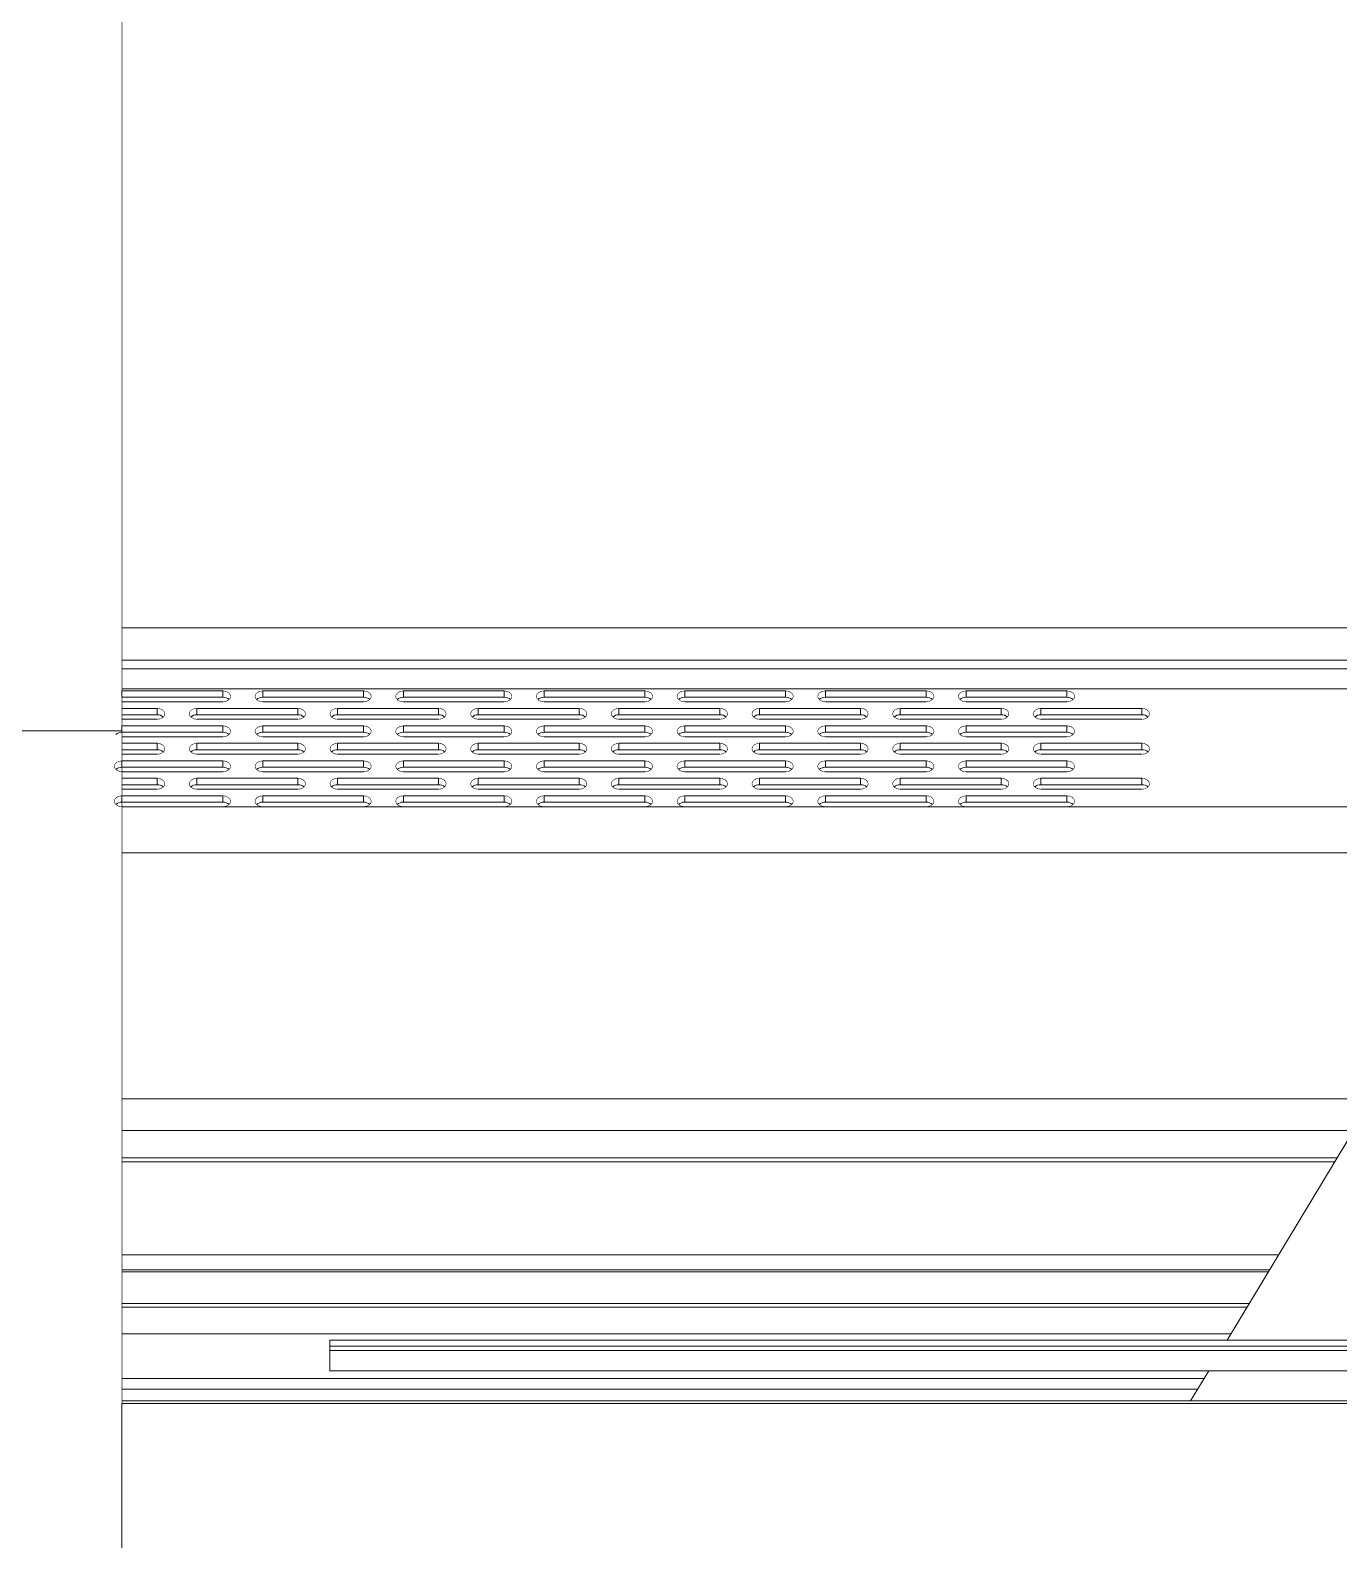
# Model space of a CAD drawing. Header units: millimetres. Extents: x -16985 to -606, y 2122 to 9380.
# Drawn here: x -12251.6 to -11823.7, y 5532.9 to 6026.6 of the extents above; entities that cross this region are included whole.
import ezdxf

# ---------------------------------------------------------------- set-up
doc = ezdxf.new("R2010")
doc.units = ezdxf.units.MM
doc.linetypes.add('K5LT32768', pattern=[0])
doc.linetypes.add('K5LT_THIN', pattern=[0])

msp = doc.modelspace()

# ---------------------------------------------------------------- linework, layer by layer
at = {"color": 7, "linetype": 'K5LT_THIN', "lineweight": 18}
for p, q in [((-11758.56, 5831.22), (-12221.56, 5831.22)), ((-11758.56, 5817.78), (-12221.56, 5817.78)), ((-12188.55, 5810.55), (-12221.55, 5810.55)), ((-12221.55, 5808.45), (-12221.55, 5810.55)), ((-12188.55, 5808.45), (-12221.55, 5808.45)), ((-12221.55, 5806.97), (-12188.55, 5806.97)), ((-12188.55, 5808.45), (-12188.55, 5810.55)), ((-12142.55, 5810.55), (-12175.55, 5810.55)), ((-12175.55, 5808.45), (-12175.55, 5810.55)), ((-12142.55, 5808.45), (-12175.55, 5808.45)), ((-12175.55, 5806.97), (-12142.55, 5806.97)), ((-12142.55, 5808.45), (-12142.55, 5810.55)), ((-12096.55, 5810.55), (-12129.55, 5810.55)), ((-12129.55, 5808.45), (-12129.55, 5810.55)), ((-12096.55, 5808.45), (-12129.55, 5808.45)), ((-12129.55, 5806.97), (-12096.55, 5806.97)), ((-12096.55, 5808.45), (-12096.55, 5810.55)), ((-12050.55, 5810.55), (-12083.55, 5810.55)), ((-12083.55, 5808.45), (-12083.55, 5810.55)), ((-12050.55, 5808.45), (-12083.55, 5808.45)), ((-12083.55, 5806.97), (-12050.55, 5806.97)), ((-12050.55, 5808.45), (-12050.55, 5810.55)), ((-12004.55, 5810.55), (-12037.55, 5810.55)), ((-12037.55, 5808.45), (-12037.55, 5810.55)), ((-12004.55, 5808.45), (-12037.55, 5808.45)), ((-12037.55, 5806.97), (-12004.55, 5806.97)), ((-12004.55, 5808.45), (-12004.55, 5810.55)), ((-11958.55, 5810.55), (-11991.55, 5810.55)), ((-11991.55, 5808.45), (-11991.55, 5810.55)), ((-11958.55, 5808.45), (-11991.55, 5808.45)), ((-11991.55, 5806.97), (-11958.55, 5806.97)), ((-11958.55, 5808.45), (-11958.55, 5810.55)), ((-11912.55, 5810.55), (-11945.55, 5810.55)), ((-11945.55, 5808.45), (-11945.55, 5810.55)), ((-11912.55, 5808.45), (-11945.55, 5808.45)), ((-11945.55, 5806.97), (-11912.55, 5806.97)), ((-11912.55, 5808.45), (-11912.55, 5810.55)), ((-12210.05, 5804.84), (-12221.56, 5804.84)), ((-12210.05, 5802.74), (-12221.56, 5802.74)), ((-12210.05, 5802.74), (-12210.05, 5804.84)), ((-12164.05, 5804.84), (-12197.05, 5804.84)), ((-12197.05, 5802.74), (-12197.05, 5804.84)), ((-12164.05, 5802.74), (-12197.05, 5802.74)), ((-12164.05, 5802.74), (-12164.05, 5804.84)), ((-12118.05, 5804.84), (-12151.05, 5804.84)), ((-12151.05, 5802.74), (-12151.05, 5804.84)), ((-12118.05, 5802.74), (-12151.05, 5802.74)), ((-12118.05, 5802.74), (-12118.05, 5804.84)), ((-12072.05, 5804.84), (-12105.05, 5804.84)), ((-12105.05, 5802.74), (-12105.05, 5804.84)), ((-12072.05, 5802.74), (-12105.05, 5802.74)), ((-12072.05, 5802.74), (-12072.05, 5804.84)), ((-12026.05, 5804.84), (-12059.05, 5804.84)), ((-12059.05, 5802.74), (-12059.05, 5804.84)), ((-12026.05, 5802.74), (-12059.05, 5802.74)), ((-12026.05, 5802.74), (-12026.05, 5804.84)), ((-11980.05, 5804.84), (-12013.05, 5804.84)), ((-12013.05, 5802.74), (-12013.05, 5804.84)), ((-11980.05, 5802.74), (-12013.05, 5802.74)), ((-11980.05, 5802.74), (-11980.05, 5804.84)), ((-11934.05, 5804.84), (-11967.05, 5804.84)), ((-11967.05, 5802.74), (-11967.05, 5804.84)), ((-11934.05, 5802.74), (-11967.05, 5802.74)), ((-11934.05, 5802.74), (-11934.05, 5804.84)), ((-11888.05, 5804.84), (-11921.05, 5804.84)), ((-11921.05, 5802.74), (-11921.05, 5804.84)), ((-11888.05, 5802.74), (-11921.05, 5802.74)), ((-11888.05, 5802.74), (-11888.05, 5804.84)), ((-12221.56, 5797.5), (-12261.56, 5797.5)), ((-12221.56, 5801.26), (-12210.05, 5801.26)), ((-12188.55, 5799.11), (-12221.55, 5799.11)), ((-12221.55, 5797.01), (-12221.55, 5799.11)), ((-12188.55, 5797.01), (-12221.55, 5797.01)), ((-12197.05, 5801.26), (-12164.05, 5801.26)), ((-12188.55, 5797.01), (-12188.55, 5799.11)), ((-12142.55, 5799.11), (-12175.55, 5799.11)), ((-12175.55, 5797.01), (-12175.55, 5799.11)), ((-12142.55, 5797.01), (-12175.55, 5797.01)), ((-12151.05, 5801.26), (-12118.05, 5801.26)), ((-12142.55, 5797.01), (-12142.55, 5799.11)), ((-12096.55, 5799.11), (-12129.55, 5799.11)), ((-12129.55, 5797.01), (-12129.55, 5799.11)), ((-12096.55, 5797.01), (-12129.55, 5797.01)), ((-12105.05, 5801.26), (-12072.05, 5801.26)), ((-12096.55, 5797.01), (-12096.55, 5799.11)), ((-12050.55, 5799.11), (-12083.55, 5799.11)), ((-12083.55, 5797.01), (-12083.55, 5799.11)), ((-12050.55, 5797.01), (-12083.55, 5797.01)), ((-12059.05, 5801.26), (-12026.05, 5801.26)), ((-12050.55, 5797.01), (-12050.55, 5799.11)), ((-12004.55, 5799.11), (-12037.55, 5799.11)), ((-12037.55, 5797.01), (-12037.55, 5799.11)), ((-12004.55, 5797.01), (-12037.55, 5797.01)), ((-12013.05, 5801.26), (-11980.05, 5801.26)), ((-12004.55, 5797.01), (-12004.55, 5799.11)), ((-11958.55, 5799.11), (-11991.55, 5799.11)), ((-11991.55, 5797.01), (-11991.55, 5799.11)), ((-11958.55, 5797.01), (-11991.55, 5797.01)), ((-11967.05, 5801.26), (-11934.05, 5801.26)), ((-11958.55, 5797.01), (-11958.55, 5799.11)), ((-11912.55, 5799.11), (-11945.55, 5799.11)), ((-11945.55, 5797.01), (-11945.55, 5799.11)), ((-11912.55, 5797.01), (-11945.55, 5797.01)), ((-11921.05, 5801.26), (-11888.05, 5801.26)), ((-11912.55, 5797.01), (-11912.55, 5799.11)), ((-12210.05, 5793.4), (-12221.56, 5793.4)), ((-12221.55, 5795.53), (-12188.55, 5795.53)), ((-12210.05, 5791.3), (-12210.05, 5793.4)), ((-12164.05, 5793.4), (-12197.05, 5793.4)), ((-12197.05, 5791.3), (-12197.05, 5793.4)), ((-12175.55, 5795.53), (-12142.55, 5795.53)), ((-12164.05, 5791.3), (-12164.05, 5793.4)), ((-12118.05, 5793.4), (-12151.05, 5793.4)), ((-12151.05, 5791.3), (-12151.05, 5793.4)), ((-12129.55, 5795.53), (-12096.55, 5795.53)), ((-12118.05, 5791.3), (-12118.05, 5793.4)), ((-12072.05, 5793.4), (-12105.05, 5793.4)), ((-12105.05, 5791.3), (-12105.05, 5793.4)), ((-12083.55, 5795.53), (-12050.55, 5795.53)), ((-12072.05, 5791.3), (-12072.05, 5793.4)), ((-12026.05, 5793.4), (-12059.05, 5793.4)), ((-12059.05, 5791.3), (-12059.05, 5793.4)), ((-12037.55, 5795.53), (-12004.55, 5795.53)), ((-12026.05, 5791.3), (-12026.05, 5793.4)), ((-11980.05, 5793.4), (-12013.05, 5793.4)), ((-12013.05, 5791.3), (-12013.05, 5793.4)), ((-11991.55, 5795.53), (-11958.55, 5795.53)), ((-11980.05, 5791.3), (-11980.05, 5793.4)), ((-11934.05, 5793.4), (-11967.05, 5793.4)), ((-11967.05, 5791.3), (-11967.05, 5793.4)), ((-11945.55, 5795.53), (-11912.55, 5795.53)), ((-11934.05, 5791.3), (-11934.05, 5793.4)), ((-11888.05, 5793.4), (-11921.05, 5793.4)), ((-11921.05, 5791.3), (-11921.05, 5793.4)), ((-11888.05, 5791.3), (-11888.05, 5793.4)), ((-12210.05, 5791.3), (-12221.56, 5791.3)), ((-12221.56, 5789.83), (-12210.05, 5789.83)), ((-12188.55, 5787.67), (-12221.55, 5787.67)), ((-12221.55, 5785.57), (-12221.55, 5787.67)), ((-12164.05, 5791.3), (-12197.05, 5791.3)), ((-12197.05, 5789.83), (-12164.05, 5789.83)), ((-12188.55, 5785.57), (-12188.55, 5787.67)), ((-12142.55, 5787.67), (-12175.55, 5787.67)), ((-12175.55, 5785.57), (-12175.55, 5787.67)), ((-12118.05, 5791.3), (-12151.05, 5791.3)), ((-12151.05, 5789.83), (-12118.05, 5789.83)), ((-12142.55, 5785.57), (-12142.55, 5787.67)), ((-12096.55, 5787.67), (-12129.55, 5787.67)), ((-12129.55, 5785.57), (-12129.55, 5787.67)), ((-12072.05, 5791.3), (-12105.05, 5791.3)), ((-12105.05, 5789.83), (-12072.05, 5789.83)), ((-12096.55, 5785.57), (-12096.55, 5787.67)), ((-12050.55, 5787.67), (-12083.55, 5787.67)), ((-12083.55, 5785.57), (-12083.55, 5787.67)), ((-12026.05, 5791.3), (-12059.05, 5791.3)), ((-12059.05, 5789.83), (-12026.05, 5789.83)), ((-12050.55, 5785.57), (-12050.55, 5787.67)), ((-12004.55, 5787.67), (-12037.55, 5787.67)), ((-12037.55, 5785.57), (-12037.55, 5787.67)), ((-11980.05, 5791.3), (-12013.05, 5791.3)), ((-12013.05, 5789.83), (-11980.05, 5789.83)), ((-12004.55, 5785.57), (-12004.55, 5787.67)), ((-11958.55, 5787.67), (-11991.55, 5787.67)), ((-11991.55, 5785.57), (-11991.55, 5787.67)), ((-11934.05, 5791.3), (-11967.05, 5791.3)), ((-11967.05, 5789.83), (-11934.05, 5789.83)), ((-11958.55, 5785.57), (-11958.55, 5787.67)), ((-11912.55, 5787.67), (-11945.55, 5787.67)), ((-11945.55, 5785.57), (-11945.55, 5787.67)), ((-11888.05, 5791.3), (-11921.05, 5791.3)), ((-11921.05, 5789.83), (-11888.05, 5789.83)), ((-11912.55, 5785.57), (-11912.55, 5787.67)), ((-12210.05, 5781.96), (-12221.56, 5781.96)), ((-12188.55, 5785.57), (-12221.55, 5785.57)), ((-12221.55, 5784.1), (-12188.55, 5784.1)), ((-12210.05, 5779.86), (-12210.05, 5781.96)), ((-12164.05, 5781.96), (-12197.05, 5781.96)), ((-12197.05, 5779.86), (-12197.05, 5781.96)), ((-12142.55, 5785.57), (-12175.55, 5785.57)), ((-12175.55, 5784.1), (-12142.55, 5784.1)), ((-12164.05, 5779.86), (-12164.05, 5781.96)), ((-12118.05, 5781.96), (-12151.05, 5781.96)), ((-12151.05, 5779.86), (-12151.05, 5781.96)), ((-12096.55, 5785.57), (-12129.55, 5785.57)), ((-12129.55, 5784.1), (-12096.55, 5784.1)), ((-12118.05, 5779.86), (-12118.05, 5781.96)), ((-12072.05, 5781.96), (-12105.05, 5781.96)), ((-12105.05, 5779.86), (-12105.05, 5781.96)), ((-12050.55, 5785.57), (-12083.55, 5785.57)), ((-12083.55, 5784.1), (-12050.55, 5784.1)), ((-12072.05, 5779.86), (-12072.05, 5781.96)), ((-12026.05, 5781.96), (-12059.05, 5781.96)), ((-12059.05, 5779.86), (-12059.05, 5781.96)), ((-12004.55, 5785.57), (-12037.55, 5785.57)), ((-12037.55, 5784.1), (-12004.55, 5784.1)), ((-12026.05, 5779.86), (-12026.05, 5781.96)), ((-11980.05, 5781.96), (-12013.05, 5781.96)), ((-12013.05, 5779.86), (-12013.05, 5781.96)), ((-11958.55, 5785.57), (-11991.55, 5785.57)), ((-11991.55, 5784.1), (-11958.55, 5784.1)), ((-11980.05, 5779.86), (-11980.05, 5781.96)), ((-11934.05, 5781.96), (-11967.05, 5781.96)), ((-11967.05, 5779.86), (-11967.05, 5781.96)), ((-11912.55, 5785.57), (-11945.55, 5785.57)), ((-11945.55, 5784.1), (-11912.55, 5784.1)), ((-11934.05, 5779.86), (-11934.05, 5781.96)), ((-11888.05, 5781.96), (-11921.05, 5781.96)), ((-11921.05, 5779.86), (-11921.05, 5781.96)), ((-11888.05, 5779.86), (-11888.05, 5781.96)), ((-12210.05, 5779.86), (-12221.56, 5779.86)), ((-12221.56, 5778.39), (-12210.05, 5778.39)), ((-12164.05, 5779.86), (-12197.05, 5779.86)), ((-12197.05, 5778.39), (-12164.05, 5778.39)), ((-12118.05, 5779.86), (-12151.05, 5779.86)), ((-12151.05, 5778.39), (-12118.05, 5778.39)), ((-12072.05, 5779.86), (-12105.05, 5779.86)), ((-12105.05, 5778.39), (-12072.05, 5778.39)), ((-12026.05, 5779.86), (-12059.05, 5779.86)), ((-12059.05, 5778.39), (-12026.05, 5778.39)), ((-11980.05, 5779.86), (-12013.05, 5779.86)), ((-12013.05, 5778.39), (-11980.05, 5778.39)), ((-11934.05, 5779.86), (-11967.05, 5779.86)), ((-11967.05, 5778.39), (-11934.05, 5778.39)), ((-11888.05, 5779.86), (-11921.05, 5779.86)), ((-11921.05, 5778.39), (-11888.05, 5778.39)), ((-12221.55, 5774.15), (-12221.55, 5776.24)), ((-12188.55, 5776.24), (-12221.55, 5776.24)), ((-12188.55, 5774.15), (-12221.55, 5774.15)), ((-12221.55, 5772.67), (-12188.55, 5772.67)), ((-12188.55, 5774.15), (-12188.55, 5776.24)), ((-12175.55, 5774.15), (-12175.55, 5776.24)), ((-12142.55, 5776.24), (-12175.55, 5776.24)), ((-12142.55, 5774.15), (-12175.55, 5774.15)), ((-12175.55, 5772.67), (-12142.55, 5772.67)), ((-12142.55, 5774.15), (-12142.55, 5776.24)), ((-12129.55, 5774.15), (-12129.55, 5776.24)), ((-12096.55, 5776.24), (-12129.55, 5776.24)), ((-12096.55, 5774.15), (-12129.55, 5774.15)), ((-12129.55, 5772.67), (-12096.55, 5772.67)), ((-12096.55, 5774.15), (-12096.55, 5776.24)), ((-12083.55, 5774.15), (-12083.55, 5776.24)), ((-12050.55, 5776.24), (-12083.55, 5776.24)), ((-12050.55, 5774.15), (-12083.55, 5774.15)), ((-12083.55, 5772.67), (-12050.55, 5772.67)), ((-12050.55, 5774.15), (-12050.55, 5776.24)), ((-12037.55, 5774.15), (-12037.55, 5776.24)), ((-12004.55, 5776.24), (-12037.55, 5776.24)), ((-12004.55, 5774.15), (-12037.55, 5774.15)), ((-12037.55, 5772.67), (-12004.55, 5772.67)), ((-12004.55, 5774.15), (-12004.55, 5776.24)), ((-11991.55, 5774.15), (-11991.55, 5776.24)), ((-11958.55, 5776.24), (-11991.55, 5776.24)), ((-11958.55, 5774.15), (-11991.55, 5774.15)), ((-11991.55, 5772.67), (-11958.55, 5772.67)), ((-11958.55, 5774.15), (-11958.55, 5776.24)), ((-11945.55, 5774.15), (-11945.55, 5776.24)), ((-11912.55, 5776.24), (-11945.55, 5776.24)), ((-11912.55, 5774.15), (-11945.55, 5774.15)), ((-11945.55, 5772.67), (-11912.55, 5772.67)), ((-11912.55, 5774.15), (-11912.55, 5776.24)), ((-11780.77, 5730.03), (-11860.15, 5598.19)), ((-12221.56, 5656.51), (-11825.03, 5656.51)), ((-12221.56, 5621.16), (-11846.32, 5621.16)), ((-12221.56, 5610.16), (-11852.94, 5610.16)), ((-12153.55, 5596.19), (-12153.55, 5598.19)), ((-12153.55, 5598.19), (-11758.56, 5598.19)), ((-12153.55, 5596.19), (-11758.56, 5596.19)), ((-12153.55, 5596.19), (-12153.55, 5594.79)), ((-12153.55, 5588.19), (-12153.55, 5594.79)), ((-12221.56, 5585.66), (-11867.69, 5585.66)), ((-11758.56, 5588.19), (-12153.55, 5588.19)), ((-11866.17, 5588.19), (-11872.12, 5578.31)), ((-12221.56, 5582.15), (-11869.81, 5582.15)), ((-11758.56, 5578.31), (-12221.56, 5578.31)), ((-12221.56, 5577.5), (-12221.56, 5527.52)), ((-11758.56, 5577.5), (-12221.56, 5577.5))]:
    msp.add_line(p, q, dxfattribs=at)
at = {"color": 8, "linetype": 'K5LT32768', "lineweight": 15, "true_color": 0x808080}
for p, q in [((-11758.56, 5820.56), (-12221.56, 5820.56)), ((-11758.56, 5811.26), (-12221.56, 5811.26)), ((-11758.56, 5772.66), (-12221.56, 5772.66)), ((-11758.56, 5757.6), (-12221.56, 5757.6)), ((-11812.62, 5677.12), (-12221.56, 5677.12)), ((-11818.88, 5666.73), (-12221.56, 5666.73)), ((-11824.24, 5657.82), (-12221.56, 5657.82)), ((-11843.37, 5626.05), (-12221.56, 5626.05)), ((-12221.56, 5620.59), (-11846.66, 5620.59)), ((-12221.56, 5609), (-11853.64, 5609)), ((-12221.56, 5600.23), (-11858.92, 5600.23)), ((-12153.55, 5594.79), (-11758.56, 5594.79))]:
    msp.add_line(p, q, dxfattribs=at)
at = {"color": 7, "linetype": 'K5LT_THIN', "const_width": 0.18}
for points in [[(-12221.56, 5797.5), (-12221.56, 5832.51), (-12221.56, 5867.52), (-12221.56, 5902.53), (-12221.56, 5937.53), (-12221.56, 5972.53), (-12221.56, 6007.53), (-12221.56, 6042.52), (-12221.56, 6077.5)], [(-12188.55, 5806.97), (-12187.6, 5807.11), (-12186.79, 5807.49), (-12186.24, 5808.07), (-12186.05, 5808.76), (-12186.24, 5809.44), (-12186.79, 5810.02), (-12187.6, 5810.41), (-12188.55, 5810.55)], [(-12175.55, 5810.55), (-12176.51, 5810.41), (-12177.32, 5810.02), (-12177.86, 5809.44), (-12178.05, 5808.76), (-12177.86, 5808.07), (-12177.32, 5807.49), (-12176.51, 5807.11), (-12175.55, 5806.97)], [(-12142.55, 5806.97), (-12141.6, 5807.11), (-12140.79, 5807.49), (-12140.24, 5808.07), (-12140.05, 5808.76), (-12140.24, 5809.44), (-12140.79, 5810.02), (-12141.6, 5810.41), (-12142.55, 5810.55)], [(-12129.55, 5810.55), (-12130.51, 5810.41), (-12131.32, 5810.02), (-12131.86, 5809.44), (-12132.05, 5808.76), (-12131.86, 5808.07), (-12131.32, 5807.49), (-12130.51, 5807.11), (-12129.55, 5806.97)], [(-12096.55, 5806.97), (-12095.6, 5807.11), (-12094.79, 5807.49), (-12094.24, 5808.07), (-12094.05, 5808.76), (-12094.24, 5809.44), (-12094.79, 5810.02), (-12095.6, 5810.41), (-12096.55, 5810.55)], [(-12083.55, 5810.55), (-12084.51, 5810.41), (-12085.32, 5810.02), (-12085.86, 5809.44), (-12086.05, 5808.76), (-12085.86, 5808.07), (-12085.32, 5807.49), (-12084.51, 5807.11), (-12083.55, 5806.97)], [(-12050.55, 5806.97), (-12049.6, 5807.11), (-12048.79, 5807.49), (-12048.24, 5808.07), (-12048.05, 5808.76), (-12048.24, 5809.44), (-12048.79, 5810.02), (-12049.6, 5810.41), (-12050.55, 5810.55)], [(-12037.55, 5810.55), (-12038.51, 5810.41), (-12039.32, 5810.02), (-12039.86, 5809.44), (-12040.05, 5808.76), (-12039.86, 5808.07), (-12039.32, 5807.49), (-12038.51, 5807.11), (-12037.55, 5806.97)], [(-12004.55, 5806.97), (-12003.6, 5807.11), (-12002.79, 5807.49), (-12002.24, 5808.07), (-12002.05, 5808.76), (-12002.24, 5809.44), (-12002.79, 5810.02), (-12003.6, 5810.41), (-12004.55, 5810.55)], [(-11991.55, 5810.55), (-11992.51, 5810.41), (-11993.32, 5810.02), (-11993.86, 5809.44), (-11994.05, 5808.76), (-11993.86, 5808.07), (-11993.32, 5807.49), (-11992.51, 5807.11), (-11991.55, 5806.97)], [(-11958.55, 5806.97), (-11957.6, 5807.11), (-11956.79, 5807.49), (-11956.24, 5808.07), (-11956.05, 5808.76), (-11956.24, 5809.44), (-11956.79, 5810.02), (-11957.6, 5810.41), (-11958.55, 5810.55)], [(-11945.55, 5810.55), (-11946.51, 5810.41), (-11947.32, 5810.02), (-11947.86, 5809.44), (-11948.05, 5808.76), (-11947.86, 5808.07), (-11947.32, 5807.49), (-11946.51, 5807.11), (-11945.55, 5806.97)], [(-11912.55, 5806.97), (-11911.6, 5807.11), (-11910.79, 5807.49), (-11910.24, 5808.07), (-11910.05, 5808.76), (-11910.24, 5809.44), (-11910.79, 5810.02), (-11911.6, 5810.41), (-11912.55, 5810.55)], [(-12210.05, 5801.26), (-12209.1, 5801.4), (-12208.29, 5801.79), (-12207.74, 5802.37), (-12207.55, 5803.05), (-12207.74, 5803.73), (-12208.29, 5804.31), (-12209.1, 5804.7), (-12210.05, 5804.84)], [(-12197.05, 5804.84), (-12198.01, 5804.7), (-12198.82, 5804.31), (-12199.36, 5803.73), (-12199.55, 5803.05), (-12199.36, 5802.37), (-12198.82, 5801.79), (-12198.01, 5801.4), (-12197.05, 5801.26)], [(-12164.05, 5801.26), (-12163.1, 5801.4), (-12162.29, 5801.79), (-12161.74, 5802.37), (-12161.55, 5803.05), (-12161.74, 5803.73), (-12162.29, 5804.31), (-12163.1, 5804.7), (-12164.05, 5804.84)], [(-12151.05, 5804.84), (-12152.01, 5804.7), (-12152.82, 5804.31), (-12153.36, 5803.73), (-12153.55, 5803.05), (-12153.36, 5802.37), (-12152.82, 5801.79), (-12152.01, 5801.4), (-12151.05, 5801.26)], [(-12118.05, 5801.26), (-12117.1, 5801.4), (-12116.29, 5801.79), (-12115.74, 5802.37), (-12115.55, 5803.05), (-12115.74, 5803.73), (-12116.29, 5804.31), (-12117.1, 5804.7), (-12118.05, 5804.84)], [(-12105.05, 5804.84), (-12106.01, 5804.7), (-12106.82, 5804.31), (-12107.36, 5803.73), (-12107.55, 5803.05), (-12107.36, 5802.37), (-12106.82, 5801.79), (-12106.01, 5801.4), (-12105.05, 5801.26)], [(-12072.05, 5801.26), (-12071.1, 5801.4), (-12070.29, 5801.79), (-12069.74, 5802.37), (-12069.55, 5803.05), (-12069.74, 5803.73), (-12070.29, 5804.31), (-12071.1, 5804.7), (-12072.05, 5804.84)], [(-12059.05, 5804.84), (-12060.01, 5804.7), (-12060.82, 5804.31), (-12061.36, 5803.73), (-12061.55, 5803.05), (-12061.36, 5802.37), (-12060.82, 5801.79), (-12060.01, 5801.4), (-12059.05, 5801.26)], [(-12026.05, 5801.26), (-12025.1, 5801.4), (-12024.29, 5801.79), (-12023.74, 5802.37), (-12023.55, 5803.05), (-12023.74, 5803.73), (-12024.29, 5804.31), (-12025.1, 5804.7), (-12026.05, 5804.84)], [(-12013.05, 5804.84), (-12014.01, 5804.7), (-12014.82, 5804.31), (-12015.36, 5803.73), (-12015.55, 5803.05), (-12015.36, 5802.37), (-12014.82, 5801.79), (-12014.01, 5801.4), (-12013.05, 5801.26)], [(-11980.05, 5801.26), (-11979.1, 5801.4), (-11978.29, 5801.79), (-11977.74, 5802.37), (-11977.55, 5803.05), (-11977.74, 5803.73), (-11978.29, 5804.31), (-11979.1, 5804.7), (-11980.05, 5804.84)], [(-11967.05, 5804.84), (-11968.01, 5804.7), (-11968.82, 5804.31), (-11969.36, 5803.73), (-11969.55, 5803.05), (-11969.36, 5802.37), (-11968.82, 5801.79), (-11968.01, 5801.4), (-11967.05, 5801.26)], [(-11934.05, 5801.26), (-11933.1, 5801.4), (-11932.29, 5801.79), (-11931.74, 5802.37), (-11931.55, 5803.05), (-11931.74, 5803.73), (-11932.29, 5804.31), (-11933.1, 5804.7), (-11934.05, 5804.84)], [(-11921.05, 5804.84), (-11922.01, 5804.7), (-11922.82, 5804.31), (-11923.36, 5803.73), (-11923.55, 5803.05), (-11923.36, 5802.37), (-11922.82, 5801.79), (-11922.01, 5801.4), (-11921.05, 5801.26)], [(-11888.05, 5801.26), (-11887.1, 5801.4), (-11886.29, 5801.79), (-11885.74, 5802.37), (-11885.55, 5803.05), (-11885.74, 5803.73), (-11886.29, 5804.31), (-11887.1, 5804.7), (-11888.05, 5804.84)], [(-12221.56, 4787.5), (-12221.56, 4846.68), (-12221.56, 4905.91), (-12221.56, 4965.17), (-12221.56, 5024.48), (-12221.56, 5083.81), (-12221.56, 5143.18), (-12221.56, 5202.57), (-12221.56, 5261.99), (-12221.56, 5321.43), (-12221.56, 5380.89), (-12221.56, 5440.38), (-12221.56, 5499.87), (-12221.56, 5559.38), (-12221.56, 5618.9), (-12221.56, 5678.43), (-12221.56, 5737.96), (-12221.56, 5797.5)], [(-12188.55, 5795.53), (-12187.6, 5795.67), (-12186.79, 5796.06), (-12186.24, 5796.64), (-12186.05, 5797.32), (-12186.24, 5798), (-12186.79, 5798.58), (-12187.6, 5798.97), (-12188.55, 5799.11)], [(-12175.55, 5799.11), (-12176.51, 5798.97), (-12177.32, 5798.58), (-12177.86, 5798), (-12178.05, 5797.32), (-12177.86, 5796.64), (-12177.32, 5796.06), (-12176.51, 5795.67), (-12175.55, 5795.53)], [(-12142.55, 5795.53), (-12141.6, 5795.67), (-12140.79, 5796.06), (-12140.24, 5796.64), (-12140.05, 5797.32), (-12140.24, 5798), (-12140.79, 5798.58), (-12141.6, 5798.97), (-12142.55, 5799.11)], [(-12129.55, 5799.11), (-12130.51, 5798.97), (-12131.32, 5798.58), (-12131.86, 5798), (-12132.05, 5797.32), (-12131.86, 5796.64), (-12131.32, 5796.06), (-12130.51, 5795.67), (-12129.55, 5795.53)], [(-12096.55, 5795.53), (-12095.6, 5795.67), (-12094.79, 5796.06), (-12094.24, 5796.64), (-12094.05, 5797.32), (-12094.24, 5798), (-12094.79, 5798.58), (-12095.6, 5798.97), (-12096.55, 5799.11)], [(-12083.55, 5799.11), (-12084.51, 5798.97), (-12085.32, 5798.58), (-12085.86, 5798), (-12086.05, 5797.32), (-12085.86, 5796.64), (-12085.32, 5796.06), (-12084.51, 5795.67), (-12083.55, 5795.53)], [(-12050.55, 5795.53), (-12049.6, 5795.67), (-12048.79, 5796.06), (-12048.24, 5796.64), (-12048.05, 5797.32), (-12048.24, 5798), (-12048.79, 5798.58), (-12049.6, 5798.97), (-12050.55, 5799.11)], [(-12037.55, 5799.11), (-12038.51, 5798.97), (-12039.32, 5798.58), (-12039.86, 5798), (-12040.05, 5797.32), (-12039.86, 5796.64), (-12039.32, 5796.06), (-12038.51, 5795.67), (-12037.55, 5795.53)], [(-12004.55, 5795.53), (-12003.6, 5795.67), (-12002.79, 5796.06), (-12002.24, 5796.64), (-12002.05, 5797.32), (-12002.24, 5798), (-12002.79, 5798.58), (-12003.6, 5798.97), (-12004.55, 5799.11)], [(-11991.55, 5799.11), (-11992.51, 5798.97), (-11993.32, 5798.58), (-11993.86, 5798), (-11994.05, 5797.32), (-11993.86, 5796.64), (-11993.32, 5796.06), (-11992.51, 5795.67), (-11991.55, 5795.53)], [(-11958.55, 5795.53), (-11957.6, 5795.67), (-11956.79, 5796.06), (-11956.24, 5796.64), (-11956.05, 5797.32), (-11956.24, 5798), (-11956.79, 5798.58), (-11957.6, 5798.97), (-11958.55, 5799.11)], [(-11945.55, 5799.11), (-11946.51, 5798.97), (-11947.32, 5798.58), (-11947.86, 5798), (-11948.05, 5797.32), (-11947.86, 5796.64), (-11947.32, 5796.06), (-11946.51, 5795.67), (-11945.55, 5795.53)], [(-11912.55, 5795.53), (-11911.6, 5795.67), (-11910.79, 5796.06), (-11910.24, 5796.64), (-11910.05, 5797.32), (-11910.24, 5798), (-11910.79, 5798.58), (-11911.6, 5798.97), (-11912.55, 5799.11)], [(-12210.05, 5789.83), (-12209.1, 5789.96), (-12208.29, 5790.35), (-12207.74, 5790.93), (-12207.55, 5791.61), (-12207.74, 5792.3), (-12208.29, 5792.88), (-12209.1, 5793.26), (-12210.05, 5793.4)], [(-12197.05, 5793.4), (-12198.01, 5793.26), (-12198.82, 5792.88), (-12199.36, 5792.3), (-12199.55, 5791.61), (-12199.36, 5790.93), (-12198.82, 5790.35), (-12198.01, 5789.96), (-12197.05, 5789.83)], [(-12164.05, 5789.83), (-12163.1, 5789.96), (-12162.29, 5790.35), (-12161.74, 5790.93), (-12161.55, 5791.61), (-12161.74, 5792.3), (-12162.29, 5792.88), (-12163.1, 5793.26), (-12164.05, 5793.4)], [(-12151.05, 5793.4), (-12152.01, 5793.26), (-12152.82, 5792.88), (-12153.36, 5792.3), (-12153.55, 5791.61), (-12153.36, 5790.93), (-12152.82, 5790.35), (-12152.01, 5789.96), (-12151.05, 5789.83)], [(-12118.05, 5789.83), (-12117.1, 5789.96), (-12116.29, 5790.35), (-12115.74, 5790.93), (-12115.55, 5791.61), (-12115.74, 5792.3), (-12116.29, 5792.88), (-12117.1, 5793.26), (-12118.05, 5793.4)], [(-12105.05, 5793.4), (-12106.01, 5793.26), (-12106.82, 5792.88), (-12107.36, 5792.3), (-12107.55, 5791.61), (-12107.36, 5790.93), (-12106.82, 5790.35), (-12106.01, 5789.96), (-12105.05, 5789.83)], [(-12072.05, 5789.83), (-12071.1, 5789.96), (-12070.29, 5790.35), (-12069.74, 5790.93), (-12069.55, 5791.61), (-12069.74, 5792.3), (-12070.29, 5792.88), (-12071.1, 5793.26), (-12072.05, 5793.4)], [(-12059.05, 5793.4), (-12060.01, 5793.26), (-12060.82, 5792.88), (-12061.36, 5792.3), (-12061.55, 5791.61), (-12061.36, 5790.93), (-12060.82, 5790.35), (-12060.01, 5789.96), (-12059.05, 5789.83)], [(-12026.05, 5789.83), (-12025.1, 5789.96), (-12024.29, 5790.35), (-12023.74, 5790.93), (-12023.55, 5791.61), (-12023.74, 5792.3), (-12024.29, 5792.88), (-12025.1, 5793.26), (-12026.05, 5793.4)], [(-12013.05, 5793.4), (-12014.01, 5793.26), (-12014.82, 5792.88), (-12015.36, 5792.3), (-12015.55, 5791.61), (-12015.36, 5790.93), (-12014.82, 5790.35), (-12014.01, 5789.96), (-12013.05, 5789.83)], [(-11980.05, 5789.83), (-11979.1, 5789.96), (-11978.29, 5790.35), (-11977.74, 5790.93), (-11977.55, 5791.61), (-11977.74, 5792.3), (-11978.29, 5792.88), (-11979.1, 5793.26), (-11980.05, 5793.4)], [(-11967.05, 5793.4), (-11968.01, 5793.26), (-11968.82, 5792.88), (-11969.36, 5792.3), (-11969.55, 5791.61), (-11969.36, 5790.93), (-11968.82, 5790.35), (-11968.01, 5789.96), (-11967.05, 5789.83)], [(-11934.05, 5789.83), (-11933.1, 5789.96), (-11932.29, 5790.35), (-11931.74, 5790.93), (-11931.55, 5791.61), (-11931.74, 5792.3), (-11932.29, 5792.88), (-11933.1, 5793.26), (-11934.05, 5793.4)], [(-11921.05, 5793.4), (-11922.01, 5793.26), (-11922.82, 5792.88), (-11923.36, 5792.3), (-11923.55, 5791.61), (-11923.36, 5790.93), (-11922.82, 5790.35), (-11922.01, 5789.96), (-11921.05, 5789.83)], [(-11888.05, 5789.83), (-11887.1, 5789.96), (-11886.29, 5790.35), (-11885.74, 5790.93), (-11885.55, 5791.61), (-11885.74, 5792.3), (-11886.29, 5792.88), (-11887.1, 5793.26), (-11888.05, 5793.4)], [(-12221.55, 5787.67), (-12222.51, 5787.53), (-12223.32, 5787.15), (-12223.86, 5786.57), (-12224.05, 5785.88), (-12223.86, 5785.2), (-12223.32, 5784.62), (-12222.51, 5784.23), (-12221.55, 5784.1)], [(-12188.55, 5784.1), (-12187.6, 5784.23), (-12186.79, 5784.62), (-12186.24, 5785.2), (-12186.05, 5785.88), (-12186.24, 5786.57), (-12186.79, 5787.15), (-12187.6, 5787.53), (-12188.55, 5787.67)], [(-12175.55, 5787.67), (-12176.51, 5787.53), (-12177.32, 5787.15), (-12177.86, 5786.57), (-12178.05, 5785.88), (-12177.86, 5785.2), (-12177.32, 5784.62), (-12176.51, 5784.23), (-12175.55, 5784.1)], [(-12142.55, 5784.1), (-12141.6, 5784.23), (-12140.79, 5784.62), (-12140.24, 5785.2), (-12140.05, 5785.88), (-12140.24, 5786.57), (-12140.79, 5787.15), (-12141.6, 5787.53), (-12142.55, 5787.67)], [(-12129.55, 5787.67), (-12130.51, 5787.53), (-12131.32, 5787.15), (-12131.86, 5786.57), (-12132.05, 5785.88), (-12131.86, 5785.2), (-12131.32, 5784.62), (-12130.51, 5784.23), (-12129.55, 5784.1)], [(-12096.55, 5784.1), (-12095.6, 5784.23), (-12094.79, 5784.62), (-12094.24, 5785.2), (-12094.05, 5785.88), (-12094.24, 5786.57), (-12094.79, 5787.15), (-12095.6, 5787.53), (-12096.55, 5787.67)], [(-12083.55, 5787.67), (-12084.51, 5787.53), (-12085.32, 5787.15), (-12085.86, 5786.57), (-12086.05, 5785.88), (-12085.86, 5785.2), (-12085.32, 5784.62), (-12084.51, 5784.23), (-12083.55, 5784.1)], [(-12050.55, 5784.1), (-12049.6, 5784.23), (-12048.79, 5784.62), (-12048.24, 5785.2), (-12048.05, 5785.88), (-12048.24, 5786.57), (-12048.79, 5787.15), (-12049.6, 5787.53), (-12050.55, 5787.67)], [(-12037.55, 5787.67), (-12038.51, 5787.53), (-12039.32, 5787.15), (-12039.86, 5786.57), (-12040.05, 5785.88), (-12039.86, 5785.2), (-12039.32, 5784.62), (-12038.51, 5784.23), (-12037.55, 5784.1)], [(-12004.55, 5784.1), (-12003.6, 5784.23), (-12002.79, 5784.62), (-12002.24, 5785.2), (-12002.05, 5785.88), (-12002.24, 5786.57), (-12002.79, 5787.15), (-12003.6, 5787.53), (-12004.55, 5787.67)], [(-11991.55, 5787.67), (-11992.51, 5787.53), (-11993.32, 5787.15), (-11993.86, 5786.57), (-11994.05, 5785.88), (-11993.86, 5785.2), (-11993.32, 5784.62), (-11992.51, 5784.23), (-11991.55, 5784.1)], [(-11958.55, 5784.1), (-11957.6, 5784.23), (-11956.79, 5784.62), (-11956.24, 5785.2), (-11956.05, 5785.88), (-11956.24, 5786.57), (-11956.79, 5787.15), (-11957.6, 5787.53), (-11958.55, 5787.67)], [(-11945.55, 5787.67), (-11946.51, 5787.53), (-11947.32, 5787.15), (-11947.86, 5786.57), (-11948.05, 5785.88), (-11947.86, 5785.2), (-11947.32, 5784.62), (-11946.51, 5784.23), (-11945.55, 5784.1)], [(-11912.55, 5784.1), (-11911.6, 5784.23), (-11910.79, 5784.62), (-11910.24, 5785.2), (-11910.05, 5785.88), (-11910.24, 5786.57), (-11910.79, 5787.15), (-11911.6, 5787.53), (-11912.55, 5787.67)], [(-12210.05, 5778.39), (-12209.1, 5778.52), (-12208.29, 5778.91), (-12207.74, 5779.49), (-12207.55, 5780.18), (-12207.74, 5780.86), (-12208.29, 5781.44), (-12209.1, 5781.83), (-12210.05, 5781.96)], [(-12197.05, 5781.96), (-12198.01, 5781.83), (-12198.82, 5781.44), (-12199.36, 5780.86), (-12199.55, 5780.18), (-12199.36, 5779.49), (-12198.82, 5778.91), (-12198.01, 5778.52), (-12197.05, 5778.39)], [(-12164.05, 5778.39), (-12163.1, 5778.52), (-12162.29, 5778.91), (-12161.74, 5779.49), (-12161.55, 5780.18), (-12161.74, 5780.86), (-12162.29, 5781.44), (-12163.1, 5781.83), (-12164.05, 5781.96)], [(-12151.05, 5781.96), (-12152.01, 5781.83), (-12152.82, 5781.44), (-12153.36, 5780.86), (-12153.55, 5780.18), (-12153.36, 5779.49), (-12152.82, 5778.91), (-12152.01, 5778.52), (-12151.05, 5778.39)], [(-12118.05, 5778.39), (-12117.1, 5778.52), (-12116.29, 5778.91), (-12115.74, 5779.49), (-12115.55, 5780.18), (-12115.74, 5780.86), (-12116.29, 5781.44), (-12117.1, 5781.83), (-12118.05, 5781.96)], [(-12105.05, 5781.96), (-12106.01, 5781.83), (-12106.82, 5781.44), (-12107.36, 5780.86), (-12107.55, 5780.18), (-12107.36, 5779.49), (-12106.82, 5778.91), (-12106.01, 5778.52), (-12105.05, 5778.39)], [(-12072.05, 5778.39), (-12071.1, 5778.52), (-12070.29, 5778.91), (-12069.74, 5779.49), (-12069.55, 5780.18), (-12069.74, 5780.86), (-12070.29, 5781.44), (-12071.1, 5781.83), (-12072.05, 5781.96)], [(-12059.05, 5781.96), (-12060.01, 5781.83), (-12060.82, 5781.44), (-12061.36, 5780.86), (-12061.55, 5780.18), (-12061.36, 5779.49), (-12060.82, 5778.91), (-12060.01, 5778.52), (-12059.05, 5778.39)], [(-12026.05, 5778.39), (-12025.1, 5778.52), (-12024.29, 5778.91), (-12023.74, 5779.49), (-12023.55, 5780.18), (-12023.74, 5780.86), (-12024.29, 5781.44), (-12025.1, 5781.83), (-12026.05, 5781.96)], [(-12013.05, 5781.96), (-12014.01, 5781.83), (-12014.82, 5781.44), (-12015.36, 5780.86), (-12015.55, 5780.18), (-12015.36, 5779.49), (-12014.82, 5778.91), (-12014.01, 5778.52), (-12013.05, 5778.39)], [(-11980.05, 5778.39), (-11979.1, 5778.52), (-11978.29, 5778.91), (-11977.74, 5779.49), (-11977.55, 5780.18), (-11977.74, 5780.86), (-11978.29, 5781.44), (-11979.1, 5781.83), (-11980.05, 5781.96)], [(-11967.05, 5781.96), (-11968.01, 5781.83), (-11968.82, 5781.44), (-11969.36, 5780.86), (-11969.55, 5780.18), (-11969.36, 5779.49), (-11968.82, 5778.91), (-11968.01, 5778.52), (-11967.05, 5778.39)], [(-11934.05, 5778.39), (-11933.1, 5778.52), (-11932.29, 5778.91), (-11931.74, 5779.49), (-11931.55, 5780.18), (-11931.74, 5780.86), (-11932.29, 5781.44), (-11933.1, 5781.83), (-11934.05, 5781.96)], [(-11921.05, 5781.96), (-11922.01, 5781.83), (-11922.82, 5781.44), (-11923.36, 5780.86), (-11923.55, 5780.18), (-11923.36, 5779.49), (-11922.82, 5778.91), (-11922.01, 5778.52), (-11921.05, 5778.39)], [(-11888.05, 5778.39), (-11887.1, 5778.52), (-11886.29, 5778.91), (-11885.74, 5779.49), (-11885.55, 5780.18), (-11885.74, 5780.86), (-11886.29, 5781.44), (-11887.1, 5781.83), (-11888.05, 5781.96)], [(-12221.55, 5776.24), (-12222.51, 5776.11), (-12223.32, 5775.72), (-12223.86, 5775.14), (-12224.05, 5774.46), (-12223.86, 5773.77), (-12223.32, 5773.19), (-12222.51, 5772.81), (-12221.55, 5772.67)], [(-12188.55, 5772.67), (-12187.6, 5772.81), (-12186.79, 5773.19), (-12186.24, 5773.77), (-12186.05, 5774.46), (-12186.24, 5775.14), (-12186.79, 5775.72), (-12187.6, 5776.11), (-12188.55, 5776.24)], [(-12175.55, 5776.24), (-12176.51, 5776.11), (-12177.32, 5775.72), (-12177.86, 5775.14), (-12178.05, 5774.46), (-12177.86, 5773.77), (-12177.32, 5773.19), (-12176.51, 5772.81), (-12175.55, 5772.67)], [(-12142.55, 5772.67), (-12141.6, 5772.81), (-12140.79, 5773.19), (-12140.24, 5773.77), (-12140.05, 5774.46), (-12140.24, 5775.14), (-12140.79, 5775.72), (-12141.6, 5776.11), (-12142.55, 5776.24)], [(-12129.55, 5776.24), (-12130.51, 5776.11), (-12131.32, 5775.72), (-12131.86, 5775.14), (-12132.05, 5774.46), (-12131.86, 5773.77), (-12131.32, 5773.19), (-12130.51, 5772.81), (-12129.55, 5772.67)], [(-12096.55, 5772.67), (-12095.6, 5772.81), (-12094.79, 5773.19), (-12094.24, 5773.77), (-12094.05, 5774.46), (-12094.24, 5775.14), (-12094.79, 5775.72), (-12095.6, 5776.11), (-12096.55, 5776.24)], [(-12083.55, 5776.24), (-12084.51, 5776.11), (-12085.32, 5775.72), (-12085.86, 5775.14), (-12086.05, 5774.46), (-12085.86, 5773.77), (-12085.32, 5773.19), (-12084.51, 5772.81), (-12083.55, 5772.67)], [(-12050.55, 5772.67), (-12049.6, 5772.81), (-12048.79, 5773.19), (-12048.24, 5773.77), (-12048.05, 5774.46), (-12048.24, 5775.14), (-12048.79, 5775.72), (-12049.6, 5776.11), (-12050.55, 5776.24)], [(-12037.55, 5776.24), (-12038.51, 5776.11), (-12039.32, 5775.72), (-12039.86, 5775.14), (-12040.05, 5774.46), (-12039.86, 5773.77), (-12039.32, 5773.19), (-12038.51, 5772.81), (-12037.55, 5772.67)], [(-12004.55, 5772.67), (-12003.6, 5772.81), (-12002.79, 5773.19), (-12002.24, 5773.77), (-12002.05, 5774.46), (-12002.24, 5775.14), (-12002.79, 5775.72), (-12003.6, 5776.11), (-12004.55, 5776.24)], [(-11991.55, 5776.24), (-11992.51, 5776.11), (-11993.32, 5775.72), (-11993.86, 5775.14), (-11994.05, 5774.46), (-11993.86, 5773.77), (-11993.32, 5773.19), (-11992.51, 5772.81), (-11991.55, 5772.67)], [(-11958.55, 5772.67), (-11957.6, 5772.81), (-11956.79, 5773.19), (-11956.24, 5773.77), (-11956.05, 5774.46), (-11956.24, 5775.14), (-11956.79, 5775.72), (-11957.6, 5776.11), (-11958.55, 5776.24)], [(-11945.55, 5776.24), (-11946.51, 5776.11), (-11947.32, 5775.72), (-11947.86, 5775.14), (-11948.05, 5774.46), (-11947.86, 5773.77), (-11947.32, 5773.19), (-11946.51, 5772.81), (-11945.55, 5772.67)], [(-11912.55, 5772.67), (-11911.6, 5772.81), (-11910.79, 5773.19), (-11910.24, 5773.77), (-11910.05, 5774.46), (-11910.24, 5775.14), (-11910.79, 5775.72), (-11911.6, 5776.11), (-11912.55, 5776.24)]]:
    msp.add_lwpolyline(points, dxfattribs=at)
at = {"color": 7, "linetype": 'K5LT_THIN', "lineweight": 18}
for centre, start, end in [((-12188.44, 5805.62), 47.6098, 92.3155), ((-12175.67, 5805.62), 87.6845, 132.3902), ((-12142.44, 5805.62), 47.6098, 92.3155), ((-12129.67, 5805.62), 87.6845, 132.3902), ((-12096.44, 5805.62), 47.6098, 92.3155), ((-12083.67, 5805.62), 87.6845, 132.3902), ((-12050.44, 5805.62), 47.6098, 92.3155), ((-12037.67, 5805.62), 87.6845, 132.3902), ((-12004.44, 5805.62), 47.6098, 92.3155), ((-11991.67, 5805.62), 87.6845, 132.3902), ((-11958.44, 5805.62), 47.6098, 92.3155), ((-11945.67, 5805.62), 87.6845, 132.3902), ((-11912.44, 5805.62), 47.6098, 92.3155), ((-12209.94, 5799.91), 47.6098, 92.3155), ((-12197.17, 5799.91), 87.6845, 132.3902), ((-12163.94, 5799.91), 47.6098, 92.3155), ((-12151.17, 5799.91), 87.6845, 132.3902), ((-12117.94, 5799.91), 47.6098, 92.3155), ((-12105.17, 5799.91), 87.6845, 132.3902), ((-12071.94, 5799.91), 47.6098, 92.3155), ((-12059.17, 5799.91), 87.6845, 132.3902), ((-12025.94, 5799.91), 47.6098, 92.3155), ((-12013.17, 5799.91), 87.6845, 132.3902), ((-11979.94, 5799.91), 47.6098, 92.3155), ((-11967.17, 5799.91), 87.6845, 132.3902), ((-11933.94, 5799.91), 47.6098, 92.3155), ((-11921.17, 5799.91), 87.6845, 132.3902), ((-11887.94, 5799.91), 47.6098, 92.3155), ((-12221.67, 5794.18), 87.6845, 132.3902), ((-12188.44, 5794.18), 47.6098, 92.3155), ((-12175.67, 5794.18), 87.6845, 132.3902), ((-12142.44, 5794.18), 47.6098, 92.3155), ((-12129.67, 5794.18), 87.6845, 132.3902), ((-12096.44, 5794.18), 47.6098, 92.3155), ((-12083.67, 5794.18), 87.6845, 132.3902), ((-12050.44, 5794.18), 47.6098, 92.3155), ((-12037.67, 5794.18), 87.6845, 132.3902), ((-12004.44, 5794.18), 47.6098, 92.3155), ((-11991.67, 5794.18), 87.6845, 132.3902), ((-11958.44, 5794.18), 47.6098, 92.3155), ((-11945.67, 5794.18), 87.6845, 132.3902), ((-11912.44, 5794.18), 47.6098, 92.3155), ((-12209.94, 5788.47), 47.6098, 92.3155), ((-12197.17, 5788.47), 87.6845, 132.3902), ((-12163.94, 5788.47), 47.6098, 92.3155), ((-12151.17, 5788.47), 87.6845, 132.3902), ((-12117.94, 5788.47), 47.6098, 92.3155), ((-12105.17, 5788.47), 87.6845, 132.3902), ((-12071.94, 5788.47), 47.6098, 92.3155), ((-12059.17, 5788.47), 87.6845, 132.3902), ((-12025.94, 5788.47), 47.6098, 92.3155), ((-12013.17, 5788.47), 87.6845, 132.3902), ((-11979.94, 5788.47), 47.6098, 92.3155), ((-11967.17, 5788.47), 87.6845, 132.3902), ((-11933.94, 5788.47), 47.6098, 92.3155), ((-11921.17, 5788.47), 87.6845, 132.3902), ((-11887.94, 5788.47), 47.6098, 92.3155), ((-12221.67, 5782.74), 87.6845, 132.3902), ((-12188.44, 5782.74), 47.6098, 92.3155), ((-12175.67, 5782.74), 87.6845, 132.3902), ((-12142.44, 5782.74), 47.6098, 92.3155), ((-12129.67, 5782.74), 87.6845, 132.3902), ((-12096.44, 5782.74), 47.6098, 92.3155), ((-12083.67, 5782.74), 87.6845, 132.3902), ((-12050.44, 5782.74), 47.6098, 92.3155), ((-12037.67, 5782.74), 87.6845, 132.3902), ((-12004.44, 5782.74), 47.6098, 92.3155), ((-11991.67, 5782.74), 87.6845, 132.3902), ((-11958.44, 5782.74), 47.6098, 92.3155), ((-11945.67, 5782.74), 87.6845, 132.3902), ((-11912.44, 5782.74), 47.6098, 92.3155), ((-12209.94, 5777.03), 47.6098, 92.3155), ((-12197.17, 5777.03), 87.6845, 132.3902), ((-12163.94, 5777.03), 47.6098, 92.3155), ((-12151.17, 5777.03), 87.6845, 132.3902), ((-12117.94, 5777.03), 47.6098, 92.3155), ((-12105.17, 5777.03), 87.6845, 132.3902), ((-12071.94, 5777.03), 47.6098, 92.3155), ((-12059.17, 5777.03), 87.6845, 132.3902), ((-12025.94, 5777.03), 47.6098, 92.3155), ((-12013.17, 5777.03), 87.6845, 132.3902), ((-11979.94, 5777.03), 47.6098, 92.3155), ((-11967.17, 5777.03), 87.6845, 132.3902), ((-11933.94, 5777.03), 47.6098, 92.3155), ((-11921.17, 5777.03), 87.6845, 132.3902), ((-11887.94, 5777.03), 47.6098, 92.3155), ((-12221.67, 5771.32), 87.6845, 132.3902), ((-12188.44, 5771.32), 47.6098, 92.3155), ((-12175.67, 5771.32), 87.6845, 132.3902), ((-12142.44, 5771.32), 47.6098, 92.3155), ((-12129.67, 5771.32), 87.6845, 132.3902), ((-12096.44, 5771.32), 47.6098, 92.3155), ((-12083.67, 5771.32), 87.6845, 132.3902), ((-12050.44, 5771.32), 47.6098, 92.3155), ((-12037.67, 5771.32), 87.6845, 132.3902), ((-12004.44, 5771.32), 47.6098, 92.3155), ((-11991.67, 5771.32), 87.6845, 132.3902), ((-11958.44, 5771.32), 47.6098, 92.3155), ((-11945.67, 5771.32), 87.6845, 132.3902), ((-11912.44, 5771.32), 47.6098, 92.3155)]:
    msp.add_arc(centre, 2.83, start, end, dxfattribs=at)

doc.saveas('drawing.dxf')
